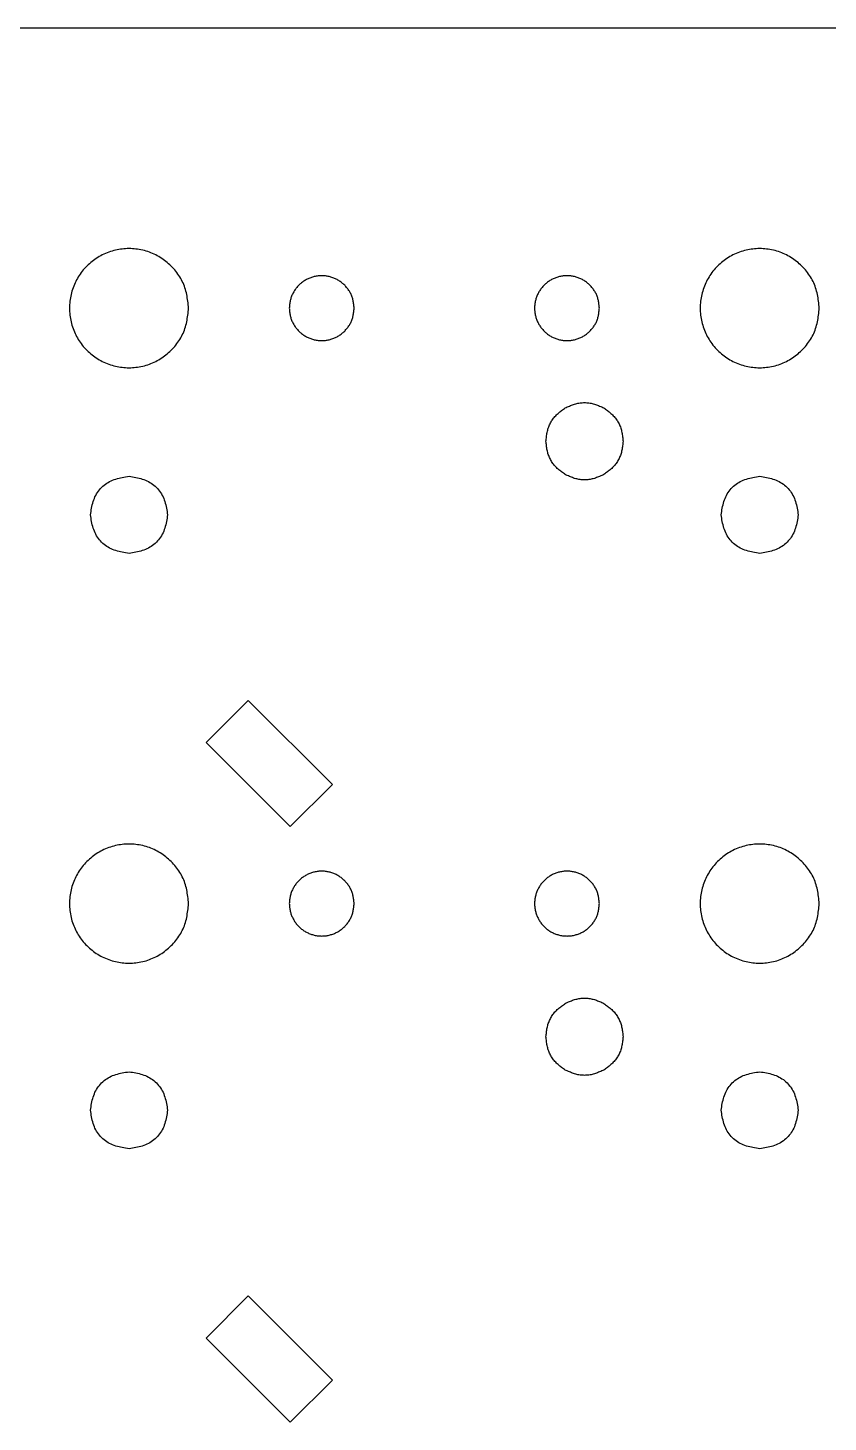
# Model space of a CAD drawing. Extents: x 1 to 215, y -90 to -6.
# Drawn here: x 167.92 to 190.76, y -45.49 to -5.68 of the extents above; entities that cross this region are included whole.
import ezdxf

# ---------------------------------------------------------------- set-up
doc = ezdxf.new("R2010")
doc.units = 0
for name, color, linetype in [('Cork_Diodes', 7, 'CONTINUOUS'), ('Cork_Holes', 7, 'CONTINUOUS'), ('Cork_Outline', 7, 'CONTINUOUS')]:
    doc.layers.add(name, color=color, linetype=linetype)

msp = doc.modelspace()

# ---------------------------------------------------------------- linework, layer by layer
at = {"layer": 'Cork_Diodes', "color": 2}
for points in [[(174.214398, -24.886792), (173.012978, -26.088212)], [(176.614399, -27.286801), (174.214398, -24.886792)], [(175.412979, -28.488221), (173.012978, -26.088212)], [(176.614399, -27.286801), (175.412979, -28.488221)], [(174.214398, -41.887012), (173.012978, -43.088432)], [(176.614399, -44.287021), (174.214398, -41.887012)], [(175.412979, -45.488441), (173.012978, -43.088432)], [(176.614399, -44.287021), (175.412979, -45.488441)]]:
    msp.add_lwpolyline(points, dxfattribs=at)
at = {"layer": 'Cork_Holes', "color": 1}
for points, knots in [([(172.509918, -13.685286), (172.503156, -13.751448), (172.489679, -13.883307), (172.460008, -14.079345), (172.411276, -14.270325), (172.334922, -14.451488), (172.235669, -14.620988), (172.116347, -14.778773), (171.979907, -14.923037), (171.8277, -15.051305), (171.661833, -15.160996), (171.484003, -15.25018), (171.296844, -15.318079), (171.103923, -15.363628), (170.907993, -15.386186), (170.71179, -15.386188), (170.515935, -15.363634), (170.323115, -15.318069), (170.135976, -15.250134), (169.957964, -15.160925), (169.791698, -15.051373), (169.639293, -14.923275), (169.50343, -14.779049), (169.385944, -14.620707), (169.287841, -14.450787), (169.209457, -14.269865), (169.152478, -14.080087), (169.117748, -13.884049), (169.106009, -13.685286), (169.117748, -13.486523), (169.152478, -13.290484), (169.209457, -13.100707), (169.287841, -12.919785), (169.385944, -12.749865), (169.50343, -12.591523), (169.639293, -12.447296), (169.791698, -12.319199), (169.957963, -12.209647), (170.135975, -12.120439), (170.323115, -12.052505), (170.51594, -12.006976), (170.711789, -11.984386), (170.907995, -11.984389), (171.103919, -12.006982), (171.296845, -12.052494), (171.484003, -12.120393), (171.661833, -12.209575), (171.8277, -12.319266), (171.979907, -12.447535), (172.116347, -12.591799), (172.235669, -12.749584), (172.334922, -12.919084), (172.411275, -13.100247), (172.460009, -13.291226), (172.489684, -13.487265), (172.503158, -13.619124), (172.509918, -13.685286)], [0, 0, 0, 0, 0.199511, 0.397619, 0.594372, 0.789098, 0.985319, 1.182187, 1.381317, 1.579793, 1.778027, 1.976498, 2.175217, 2.373979, 2.569805, 2.765573, 2.961313, 3.159932, 3.358595, 3.557251, 3.755903, 3.954561, 4.153184, 4.348959, 4.544746, 4.740525, 4.939158, 5.137817, 5.336466, 5.535115, 5.733774, 5.932407, 6.128186, 6.323973, 6.519748, 6.718371, 6.917029, 7.115681, 7.314337, 7.512998, 7.711614, 7.907354, 8.103122, 8.29895, 8.497707, 8.696423, 8.894895, 9.093128, 9.291605, 9.490735, 9.687603, 9.883824, 10.07855, 10.275303, 10.473412, 10.672922, 10.672922, 10.672922, 10.672922]), ([(190.509882, -13.685286), (190.50312, -13.751448), (190.489643, -13.883307), (190.459972, -14.079345), (190.41124, -14.270325), (190.334886, -14.451488), (190.235635, -14.620988), (190.116311, -14.778773), (189.979871, -14.923037), (189.827664, -15.051305), (189.661797, -15.160996), (189.483967, -15.25018), (189.296808, -15.318079), (189.103887, -15.363628), (188.907957, -15.386186), (188.711754, -15.386188), (188.515899, -15.363634), (188.323079, -15.318069), (188.13594, -15.250134), (187.957928, -15.160925), (187.791662, -15.051373), (187.639257, -14.923275), (187.503394, -14.779049), (187.385908, -14.620707), (187.287806, -14.450786), (187.20942, -14.269865), (187.152442, -14.080087), (187.117712, -13.884049), (187.105973, -13.685286), (187.117712, -13.486523), (187.152442, -13.290484), (187.20942, -13.100707), (187.287806, -12.919785), (187.385908, -12.749865), (187.503394, -12.591523), (187.639257, -12.447296), (187.791662, -12.319199), (187.957927, -12.209647), (188.135939, -12.120439), (188.323078, -12.052505), (188.515903, -12.006975), (188.711751, -11.984386), (188.907959, -11.984389), (189.103883, -12.006982), (189.296809, -12.052494), (189.483967, -12.120393), (189.661797, -12.209575), (189.827664, -12.319266), (189.979871, -12.447535), (190.116311, -12.591799), (190.235635, -12.749584), (190.334886, -12.919084), (190.411239, -13.100247), (190.459974, -13.291226), (190.489648, -13.487265), (190.503122, -13.619124), (190.509882, -13.685286)], [0, 0, 0, 0, 0.199511, 0.397619, 0.594372, 0.789098, 0.985319, 1.182187, 1.381317, 1.579794, 1.778027, 1.976499, 2.175217, 2.373979, 2.569805, 2.765573, 2.961314, 3.159932, 3.358595, 3.557251, 3.755903, 3.954561, 4.153184, 4.348959, 4.544746, 4.740525, 4.939158, 5.137817, 5.336466, 5.535115, 5.733774, 5.932407, 6.128186, 6.323973, 6.519748, 6.718371, 6.917029, 7.115681, 7.314337, 7.512997, 7.711611, 7.907353, 8.103121, 8.298949, 8.497707, 8.696422, 8.894895, 9.093128, 9.291605, 9.490735, 9.687603, 9.883824, 10.07855, 10.275303, 10.473412, 10.672922, 10.672922, 10.672922, 10.672922]), ([(177.235035, -13.685286), (177.231356, -13.721284), (177.224022, -13.793031), (177.207884, -13.8997), (177.18136, -14.003613), (177.139817, -14.102184), (177.085812, -14.194409), (177.020883, -14.28026), (176.946648, -14.358763), (176.863827, -14.428559), (176.773577, -14.488248), (176.676818, -14.536781), (176.57498, -14.573715), (176.47001, -14.598501), (176.363395, -14.610704), (176.256645, -14.610709), (176.150077, -14.598492), (176.045149, -14.57376), (175.943329, -14.536769), (175.846475, -14.488208), (175.756003, -14.428597), (175.673076, -14.358892), (175.599155, -14.28041), (175.535225, -14.194256), (175.481847, -14.101803), (175.439196, -14.003363), (175.408193, -13.900103), (175.389296, -13.793435), (175.382908, -13.685286), (175.389295, -13.577137), (175.408189, -13.470468), (175.439197, -13.367209), (175.481847, -13.268769), (175.535225, -13.176315), (175.599155, -13.090162), (175.673075, -13.011679), (175.756004, -12.941977), (175.846467, -12.88236), (175.943333, -12.833832), (176.045156, -12.796867), (176.150071, -12.772066), (176.256645, -12.759867), (176.363396, -12.759864), (176.470005, -12.772082), (176.57499, -12.796811), (176.676814, -12.833793), (176.773577, -12.882322), (176.863827, -12.942013), (176.946648, -13.011809), (177.020883, -13.090312), (177.085811, -13.176163), (177.139815, -13.268388), (177.181362, -13.366958), (177.207879, -13.470873), (177.224025, -13.57754), (177.231357, -13.649287), (177.235035, -13.685286)], [0, 0, 0, 0, 0.108553, 0.21635, 0.323408, 0.429357, 0.536121, 0.643239, 0.751593, 0.85959, 0.967456, 1.075448, 1.183572, 1.29172, 1.398267, 1.504788, 1.611287, 1.719349, 1.827449, 1.93555, 2.043643, 2.151738, 2.259817, 2.36634, 2.472868, 2.57939, 2.68747, 2.795567, 2.903651, 3.011736, 3.119833, 3.227913, 3.334435, 3.440962, 3.547486, 3.655564, 3.763659, 3.871753, 3.97984, 4.087936, 4.196008, 4.302507, 4.409028, 4.515575, 4.623717, 4.731849, 4.839843, 4.947709, 5.055706, 5.16406, 5.271178, 5.377942, 5.483891, 5.590948, 5.698746, 5.807299, 5.807299, 5.807299, 5.807299]), ([(184.235021, -13.685286), (184.231342, -13.721284), (184.224008, -13.793031), (184.20787, -13.8997), (184.181346, -14.003613), (184.139803, -14.102184), (184.085798, -14.194409), (184.020869, -14.28026), (183.946634, -14.358763), (183.863813, -14.428559), (183.773563, -14.488248), (183.676804, -14.536781), (183.574966, -14.573715), (183.469996, -14.598501), (183.363381, -14.610704), (183.256631, -14.610709), (183.150063, -14.598492), (183.045135, -14.57376), (182.943315, -14.536769), (182.846461, -14.488208), (182.755989, -14.428597), (182.673062, -14.358892), (182.599141, -14.28041), (182.535211, -14.194256), (182.481833, -14.101803), (182.439182, -14.003363), (182.408179, -13.900103), (182.389282, -13.793435), (182.382894, -13.685286), (182.389281, -13.577137), (182.408175, -13.470468), (182.439183, -13.367209), (182.481833, -13.268769), (182.535211, -13.176315), (182.599141, -13.090162), (182.673061, -13.011679), (182.75599, -12.941977), (182.846453, -12.88236), (182.943319, -12.833832), (183.045142, -12.796867), (183.150057, -12.772066), (183.256631, -12.759867), (183.363382, -12.759864), (183.469991, -12.772082), (183.574976, -12.796811), (183.6768, -12.833793), (183.773563, -12.882322), (183.863813, -12.942013), (183.946634, -13.011809), (184.020869, -13.090312), (184.085797, -13.176163), (184.139801, -13.268388), (184.181348, -13.366958), (184.207865, -13.470873), (184.224011, -13.57754), (184.231343, -13.649287), (184.235021, -13.685286)], [0, 0, 0, 0, 0.108553, 0.21635, 0.323408, 0.429357, 0.536121, 0.643239, 0.751593, 0.85959, 0.967456, 1.075448, 1.183572, 1.29172, 1.398267, 1.504788, 1.611287, 1.719349, 1.827449, 1.93555, 2.043643, 2.151738, 2.259817, 2.36634, 2.472868, 2.57939, 2.68747, 2.795567, 2.903651, 3.011736, 3.119833, 3.227913, 3.334435, 3.440962, 3.547486, 3.655564, 3.763659, 3.871753, 3.97984, 4.087936, 4.196008, 4.302507, 4.409028, 4.515575, 4.623717, 4.731849, 4.839843, 4.947709, 5.055706, 5.16406, 5.271178, 5.377942, 5.483891, 5.590948, 5.698746, 5.807299, 5.807299, 5.807299, 5.807299]), ([(182.709918, -17.485285), (182.714384, -17.442604), (182.723293, -17.35745), (182.742609, -17.230638), (182.773903, -17.106684), (182.822365, -16.988589), (182.88599, -16.878387), (182.964043, -16.777375), (183.055739, -16.68829), (183.155899, -16.60815), (183.225188, -16.557859), (183.259918, -16.532652)], [0, 0, 0, 0, 0.128737, 0.256844, 0.384549, 0.511268, 0.638499, 0.765225, 0.892934, 1.021036, 1.149772, 1.149772, 1.149772, 1.149772]), ([(183.259918, -16.532652), (183.299112, -16.515179), (183.377309, -16.480318), (183.496786, -16.433639), (183.619785, -16.398771), (183.746292, -16.381697), (183.873547, -16.381691), (184.000044, -16.398788), (184.123065, -16.433572), (184.242529, -16.4803), (184.320726, -16.515173), (184.35992, -16.532652)], [0, 0, 0, 0, 0.128734, 0.256836, 0.384541, 0.511268, 0.638501, 0.765229, 0.892922, 1.021032, 1.149775, 1.149775, 1.149775, 1.149775]), ([(184.35992, -16.532652), (184.39465, -16.557859), (184.46394, -16.60815), (184.564099, -16.68829), (184.655796, -16.777375), (184.733848, -16.878387), (184.797472, -16.988589), (184.845932, -17.106684), (184.877229, -17.230638), (184.896549, -17.35745), (184.905454, -17.442603), (184.909918, -17.485285)], [0, 0, 0, 0, 0.128735, 0.256838, 0.384546, 0.511272, 0.638503, 0.765222, 0.892927, 1.021034, 1.149771, 1.149771, 1.149771, 1.149771]), ([(183.259918, -18.437917), (183.225188, -18.41271), (183.155899, -18.362419), (183.05574, -18.282279), (182.964042, -18.193194), (182.885988, -18.09218), (182.822361, -17.98197), (182.773908, -17.863865), (182.742607, -17.739914), (182.723288, -17.61311), (182.714382, -17.527963), (182.709918, -17.485285)], [0, 0, 0, 0, 0.128735, 0.256838, 0.384546, 0.511274, 0.638511, 0.765247, 0.892945, 1.02104, 1.14977, 1.14977, 1.14977, 1.14977]), ([(184.909918, -17.485285), (184.905452, -17.527963), (184.896543, -17.61311), (184.877227, -17.739914), (184.845928, -17.863865), (184.797477, -17.98197), (184.73385, -18.09218), (184.655796, -18.193194), (184.564099, -18.282279), (184.46394, -18.362419), (184.39465, -18.41271), (184.35992, -18.437917)], [0, 0, 0, 0, 0.12873, 0.256825, 0.384523, 0.511258, 0.638495, 0.765222, 0.892931, 1.021033, 1.149768, 1.149768, 1.149768, 1.149768]), ([(169.70992, -19.585282), (169.71998, -19.521188), (169.739977, -19.393773), (169.783265, -19.205846), (169.853541, -19.027739), (169.960228, -18.869563), (170.094207, -18.735585), (170.252382, -18.628895), (170.430488, -18.558618), (170.618411, -18.515326), (170.745826, -18.495334), (170.80992, -18.485277)], [0, 0, 0, 0, 0.194621, 0.386895, 0.577571, 0.765401, 0.955016, 1.142857, 1.333525, 1.525797, 1.720417, 1.720417, 1.720417, 1.720417]), ([(170.80992, -18.485277), (170.874014, -18.495334), (171.001429, -18.515326), (171.189351, -18.558618), (171.367458, -18.628895), (171.525633, -18.735585), (171.659612, -18.869563), (171.766299, -19.027739), (171.836575, -19.205846), (171.879863, -19.393773), (171.89986, -19.521188), (171.90992, -19.585282)], [0, 0, 0, 0, 0.194619, 0.38689, 0.57756, 0.7654, 0.955015, 1.142846, 1.333522, 1.525796, 1.720417, 1.720417, 1.720417, 1.720417]), ([(184.35992, -18.437917), (184.320726, -18.455389), (184.24253, -18.490247), (184.123049, -18.536914), (184.000055, -18.571802), (183.873545, -18.588871), (183.746291, -18.588879), (183.619793, -18.571781), (183.496773, -18.536997), (183.37731, -18.490269), (183.299113, -18.455396), (183.259918, -18.437917)], [0, 0, 0, 0, 0.128731, 0.256831, 0.38454, 0.511268, 0.638501, 0.765228, 0.892921, 1.021031, 1.149774, 1.149774, 1.149774, 1.149774]), ([(187.709908, -19.585282), (187.719968, -19.521188), (187.739967, -19.393773), (187.783255, -19.205846), (187.853529, -19.027739), (187.960216, -18.869563), (188.094195, -18.735585), (188.25237, -18.628895), (188.430476, -18.558618), (188.618399, -18.515326), (188.745814, -18.495334), (188.809908, -18.485277)], [0, 0, 0, 0, 0.194621, 0.386895, 0.57757, 0.765401, 0.955016, 1.142856, 1.333526, 1.525798, 1.720416, 1.720416, 1.720416, 1.720416]), ([(188.809908, -18.485277), (188.874002, -18.495334), (189.001417, -18.515326), (189.18934, -18.558618), (189.367446, -18.628896), (189.525621, -18.735585), (189.659601, -18.869563), (189.76629, -19.027738), (189.836563, -19.205846), (189.87985, -19.393773), (189.899848, -19.521188), (189.909908, -19.585282)], [0, 0, 0, 0, 0.194619, 0.386891, 0.57756, 0.7654, 0.955016, 1.142847, 1.333523, 1.525797, 1.720417, 1.720417, 1.720417, 1.720417]), ([(170.80992, -20.685288), (170.745826, -20.675224), (170.618412, -20.655217), (170.430488, -20.611922), (170.252388, -20.54164), (170.094202, -20.434973), (169.960222, -20.30099), (169.853551, -20.142806), (169.783261, -19.96471), (169.739978, -19.776789), (169.71998, -19.649376), (169.70992, -19.585282)], [0, 0, 0, 0, 0.194622, 0.386896, 0.577565, 0.765396, 0.955011, 1.142856, 1.333514, 1.525782, 1.720402, 1.720402, 1.720402, 1.720402]), ([(171.90992, -19.585282), (171.89986, -19.649376), (171.879862, -19.776789), (171.836579, -19.96471), (171.766289, -20.142806), (171.659618, -20.30099), (171.525638, -20.434973), (171.367452, -20.54164), (171.189352, -20.611922), (171.001428, -20.655217), (170.874014, -20.675224), (170.80992, -20.685288)], [0, 0, 0, 0, 0.19462, 0.386887, 0.577546, 0.765391, 0.955006, 1.142837, 1.333507, 1.52578, 1.720402, 1.720402, 1.720402, 1.720402]), ([(188.809908, -20.685288), (188.745814, -20.675224), (188.618401, -20.655217), (188.430478, -20.611922), (188.252378, -20.54164), (188.094192, -20.434973), (187.960211, -20.30099), (187.853538, -20.142807), (187.783251, -19.964709), (187.739967, -19.776789), (187.719968, -19.649376), (187.709908, -19.585282)], [0, 0, 0, 0, 0.194621, 0.386894, 0.577562, 0.765394, 0.955009, 1.142855, 1.333513, 1.525781, 1.720401, 1.720401, 1.720401, 1.720401]), ([(189.909908, -19.585282), (189.899848, -19.649376), (189.87985, -19.776789), (189.836567, -19.964709), (189.76628, -20.142807), (189.659606, -20.30099), (189.525626, -20.434973), (189.36744, -20.54164), (189.18934, -20.611922), (189.001416, -20.655217), (188.874002, -20.675224), (188.809908, -20.685288)], [0, 0, 0, 0, 0.19462, 0.386887, 0.577545, 0.765391, 0.955007, 1.142837, 1.333506, 1.52578, 1.720403, 1.720403, 1.720403, 1.720403]), ([(172.509918, -30.685241), (172.503156, -30.751403), (172.489679, -30.883262), (172.460008, -31.079301), (172.411276, -31.270281), (172.334922, -31.451443), (172.23567, -31.620944), (172.116343, -31.778729), (171.979913, -31.923004), (171.8277, -32.051267), (171.66183, -32.160951), (171.484003, -32.25014), (171.296847, -32.318053), (171.10392, -32.363573), (170.907995, -32.386165), (170.711788, -32.386167), (170.515938, -32.36358), (170.323112, -32.318043), (170.135975, -32.250094), (169.957966, -32.160879), (169.791698, -32.051334), (169.639287, -31.923242), (169.503434, -31.779004), (169.385943, -31.620663), (169.287841, -31.450742), (169.209457, -31.26982), (169.152478, -31.080043), (169.117748, -30.884004), (169.106009, -30.685242), (169.117748, -30.486481), (169.152476, -30.290451), (169.20946, -30.100684), (169.28784, -29.919767), (169.385943, -29.749846), (169.503434, -29.591505), (169.639287, -29.447267), (169.791698, -29.319175), (169.957966, -29.20963), (170.135976, -29.120415), (170.323113, -29.052466), (170.51594, -29.00693), (170.711789, -28.984342), (170.907995, -28.984344), (171.10392, -29.006936), (171.296846, -29.052456), (171.484002, -29.120369), (171.66183, -29.209558), (171.8277, -29.319242), (171.979913, -29.447505), (172.116343, -29.59178), (172.23567, -29.749565), (172.334922, -29.919066), (172.411272, -30.100223), (172.460011, -30.291193), (172.489684, -30.487223), (172.503158, -30.61908), (172.509918, -30.685241)], [0, 0, 0, 0, 0.199511, 0.397619, 0.594372, 0.789098, 0.985319, 1.182187, 1.381325, 1.579798, 1.778028, 1.976503, 2.175223, 2.373983, 2.569811, 2.765579, 2.961321, 3.159937, 3.358602, 3.557261, 3.755909, 3.954563, 4.153195, 4.34897, 4.544757, 4.740536, 4.939169, 5.137828, 5.336477, 5.535125, 5.733777, 5.932392, 6.128171, 6.323958, 6.519733, 6.718365, 6.917019, 7.115668, 7.314327, 7.512992, 7.71161, 7.90735, 8.103118, 8.298946, 8.497705, 8.696424, 8.8949, 9.09313, 9.291603, 9.490741, 9.687609, 9.88383, 10.078556, 10.275292, 10.473393, 10.672903, 10.672903, 10.672903, 10.672903]), ([(190.509882, -30.685241), (190.50312, -30.751403), (190.489643, -30.883262), (190.459972, -31.079301), (190.41124, -31.270281), (190.334886, -31.451443), (190.235635, -31.620944), (190.116306, -31.778728), (189.979877, -31.923004), (189.827664, -32.051267), (189.661794, -32.160951), (189.483967, -32.25014), (189.296811, -32.318053), (189.103884, -32.363573), (188.907959, -32.386165), (188.711752, -32.386167), (188.515902, -32.36358), (188.323076, -32.318043), (188.135939, -32.250094), (187.95793, -32.160879), (187.791662, -32.051334), (187.639251, -31.923242), (187.503398, -31.779004), (187.385908, -31.620663), (187.287806, -31.450742), (187.20942, -31.269821), (187.152442, -31.080043), (187.117712, -30.884004), (187.105973, -30.685242), (187.117712, -30.486481), (187.15244, -30.290451), (187.209424, -30.100683), (187.287806, -29.919767), (187.385908, -29.749846), (187.503398, -29.591504), (187.639251, -29.447267), (187.791662, -29.319175), (187.95793, -29.20963), (188.135939, -29.120415), (188.323076, -29.052466), (188.515902, -29.006929), (188.711752, -28.984342), (188.907959, -28.984344), (189.103883, -29.006936), (189.29681, -29.052456), (189.483966, -29.120369), (189.661794, -29.209558), (189.827664, -29.319242), (189.979877, -29.447505), (190.116306, -29.591781), (190.235635, -29.749565), (190.334887, -29.919066), (190.411236, -30.100223), (190.459975, -30.291193), (190.489648, -30.487223), (190.503122, -30.61908), (190.509882, -30.685241)], [0, 0, 0, 0, 0.199511, 0.397619, 0.594372, 0.789098, 0.985319, 1.182187, 1.381325, 1.579798, 1.778029, 1.976503, 2.175223, 2.373983, 2.569811, 2.765579, 2.961321, 3.159937, 3.358602, 3.557261, 3.755909, 3.954563, 4.153195, 4.34897, 4.544757, 4.740536, 4.939169, 5.137828, 5.336477, 5.535125, 5.733777, 5.932392, 6.128172, 6.323958, 6.519733, 6.718365, 6.917019, 7.115668, 7.314327, 7.512991, 7.711607, 7.907349, 8.103117, 8.298945, 8.497705, 8.696424, 8.8949, 9.09313, 9.291603, 9.490741, 9.68761, 9.88383, 10.078556, 10.275292, 10.473393, 10.672903, 10.672903, 10.672903, 10.672903]), ([(177.235035, -30.685241), (177.231356, -30.721244), (177.224023, -30.792992), (177.207885, -30.899662), (177.181355, -31.003575), (177.13982, -31.102156), (177.085813, -31.194388), (177.020885, -31.280241), (176.946649, -31.358738), (176.863825, -31.428521), (176.773576, -31.488203), (176.676818, -31.536737), (176.574979, -31.573674), (176.470013, -31.598489), (176.363395, -31.610684), (176.256645, -31.610691), (176.150077, -31.598475), (176.045147, -31.573736), (175.943329, -31.53673), (175.846478, -31.488162), (175.756005, -31.428559), (175.673075, -31.358867), (175.599153, -31.280391), (175.535224, -31.194236), (175.481843, -31.101774), (175.439201, -31.003325), (175.408192, -30.900064), (175.389295, -30.793396), (175.382908, -30.685247), (175.389295, -30.577098), (175.408192, -30.47043), (175.439194, -30.367167), (175.481847, -30.268725), (175.535225, -30.176271), (175.599155, -30.090117), (175.673074, -30.011636), (175.756, -29.941937), (175.846478, -29.882348), (175.943329, -29.833791), (176.045155, -29.796824), (176.15007, -29.772021), (176.256645, -29.759822), (176.363396, -29.759819), (176.470005, -29.772038), (176.57499, -29.796768), (176.676819, -29.833753), (176.773566, -29.88231), (176.863832, -29.941973), (176.946649, -30.011766), (177.020883, -30.090267), (177.085811, -30.176118), (177.139814, -30.268343), (177.181364, -30.366917), (177.207876, -30.470835), (177.224026, -30.577502), (177.231357, -30.649245), (177.235035, -30.685241)], [0, 0, 0, 0, 0.108565, 0.216356, 0.323408, 0.429374, 0.536144, 0.643263, 0.751612, 0.859601, 0.967463, 1.075455, 1.183582, 1.291734, 1.398281, 1.504802, 1.611302, 1.719364, 1.827469, 1.935573, 2.043663, 2.151749, 2.259823, 2.366347, 2.472881, 2.57942, 2.687494, 2.795585, 2.903682, 3.01176, 3.119851, 3.227943, 3.334464, 3.440992, 3.547516, 3.655593, 3.763684, 3.871768, 3.979863, 4.087961, 4.196033, 4.302533, 4.409054, 4.515601, 4.623742, 4.731877, 4.83988, 4.947735, 5.055728, 5.164081, 5.271199, 5.377963, 5.483912, 5.59098, 5.698772, 5.80732, 5.80732, 5.80732, 5.80732]), ([(184.235021, -30.685241), (184.231342, -30.721244), (184.224009, -30.792992), (184.207871, -30.899662), (184.181341, -31.003575), (184.139806, -31.102156), (184.085799, -31.194388), (184.020871, -31.280241), (183.946635, -31.358738), (183.863811, -31.428521), (183.773562, -31.488203), (183.676804, -31.536737), (183.574965, -31.573674), (183.469999, -31.598489), (183.363381, -31.610684), (183.256631, -31.610691), (183.150063, -31.598475), (183.045133, -31.573736), (182.943315, -31.53673), (182.846464, -31.488162), (182.755991, -31.428559), (182.673061, -31.358867), (182.599139, -31.280391), (182.53521, -31.194236), (182.481829, -31.101774), (182.439187, -31.003325), (182.408178, -30.900064), (182.389281, -30.793396), (182.382894, -30.685247), (182.389281, -30.577098), (182.408178, -30.47043), (182.43918, -30.367167), (182.481833, -30.268725), (182.535211, -30.176271), (182.599141, -30.090117), (182.67306, -30.011636), (182.755986, -29.941937), (182.846464, -29.882348), (182.943315, -29.833791), (183.045141, -29.796824), (183.150056, -29.772021), (183.256631, -29.759822), (183.363382, -29.759819), (183.469991, -29.772038), (183.574976, -29.796768), (183.676805, -29.833753), (183.773552, -29.88231), (183.863818, -29.941973), (183.946635, -30.011766), (184.020869, -30.090267), (184.085797, -30.176118), (184.1398, -30.268343), (184.18135, -30.366917), (184.207862, -30.470835), (184.224012, -30.577502), (184.231343, -30.649245), (184.235021, -30.685241)], [0, 0, 0, 0, 0.108565, 0.216356, 0.323408, 0.429374, 0.536144, 0.643263, 0.751612, 0.859601, 0.967463, 1.075455, 1.183582, 1.291734, 1.398281, 1.504802, 1.611302, 1.719364, 1.827469, 1.935573, 2.043663, 2.151749, 2.259823, 2.366347, 2.472881, 2.57942, 2.687494, 2.795585, 2.903682, 3.01176, 3.119851, 3.227943, 3.334464, 3.440992, 3.547516, 3.655593, 3.763684, 3.871768, 3.979863, 4.087961, 4.196033, 4.302533, 4.409054, 4.515601, 4.623742, 4.731877, 4.83988, 4.947735, 5.055728, 5.164081, 5.271199, 5.377963, 5.483912, 5.59098, 5.698772, 5.80732, 5.80732, 5.80732, 5.80732]), ([(183.259918, -33.532714), (183.299112, -33.515242), (183.377308, -33.480383), (183.49679, -33.433717), (183.619783, -33.398828), (183.746292, -33.381759), (183.873547, -33.381752), (184.000045, -33.39885), (184.123065, -33.433633), (184.242529, -33.480361), (184.320726, -33.515234), (184.35992, -33.532714)], [0, 0, 0, 0, 0.128731, 0.256831, 0.38454, 0.511267, 0.6385, 0.765228, 0.892921, 1.021031, 1.149774, 1.149774, 1.149774, 1.149774]), ([(182.709918, -34.485346), (182.714383, -34.442667), (182.723293, -34.357517), (182.742611, -34.230706), (182.7739, -34.106748), (182.822365, -33.98865), (182.88599, -33.878449), (182.964043, -33.777436), (183.055739, -33.688351), (183.155899, -33.608211), (183.225188, -33.557921), (183.259918, -33.532714)], [0, 0, 0, 0, 0.128731, 0.256832, 0.384548, 0.511268, 0.638499, 0.765225, 0.892934, 1.021036, 1.149771, 1.149771, 1.149771, 1.149771]), ([(184.35992, -33.532714), (184.39465, -33.557921), (184.46394, -33.608211), (184.564099, -33.688351), (184.655796, -33.777436), (184.733848, -33.878449), (184.797472, -33.98865), (184.845935, -34.106749), (184.877227, -34.230706), (184.896549, -34.357517), (184.905454, -34.442667), (184.909918, -34.485346)], [0, 0, 0, 0, 0.128735, 0.256838, 0.384546, 0.511272, 0.638503, 0.765222, 0.892938, 1.02104, 1.149771, 1.149771, 1.149771, 1.149771]), ([(183.259918, -35.437978), (183.225188, -35.412771), (183.155899, -35.362481), (183.055739, -35.28234), (182.964043, -35.193256), (182.88599, -35.092243), (182.822365, -34.982041), (182.773901, -34.863943), (182.74261, -34.739986), (182.723288, -34.613175), (182.714382, -34.528025), (182.709918, -34.485346)], [0, 0, 0, 0, 0.128735, 0.256838, 0.384546, 0.511273, 0.638504, 0.765223, 0.892939, 1.021041, 1.149772, 1.149772, 1.149772, 1.149772]), ([(184.909918, -34.485346), (184.905452, -34.528025), (184.896543, -34.613174), (184.877225, -34.739986), (184.845935, -34.863943), (184.797473, -34.982042), (184.733849, -35.092243), (184.655796, -35.193256), (184.564099, -35.28234), (184.46394, -35.362481), (184.39465, -35.412771), (184.35992, -35.437978)], [0, 0, 0, 0, 0.128731, 0.256832, 0.384548, 0.511267, 0.638497, 0.765224, 0.892932, 1.021035, 1.14977, 1.14977, 1.14977, 1.14977]), ([(169.70992, -36.585344), (169.71998, -36.52125), (169.739977, -36.393834), (169.783265, -36.205907), (169.853541, -36.027801), (169.960228, -35.869624), (170.094207, -35.735647), (170.252381, -35.628956), (170.430488, -35.558684), (170.618412, -35.515404), (170.745826, -35.495401), (170.80992, -35.485339)], [0, 0, 0, 0, 0.194621, 0.386895, 0.577571, 0.765401, 0.955016, 1.142857, 1.333523, 1.525794, 1.720415, 1.720415, 1.720415, 1.720415]), ([(170.80992, -35.485339), (170.874014, -35.495401), (171.001427, -35.515404), (171.189351, -35.558684), (171.367459, -35.628956), (171.525633, -35.735647), (171.659612, -35.869624), (171.766299, -36.027801), (171.836575, -36.205907), (171.879863, -36.393834), (171.89986, -36.52125), (171.90992, -36.585344)], [0, 0, 0, 0, 0.194621, 0.386891, 0.577558, 0.765399, 0.955014, 1.142844, 1.33352, 1.525794, 1.720415, 1.720415, 1.720415, 1.720415]), ([(184.35992, -35.437978), (184.320726, -35.45545), (184.24253, -35.490308), (184.123049, -35.536975), (184.000056, -35.571863), (183.873544, -35.588936), (183.746294, -35.588928), (183.619771, -35.571884), (183.496806, -35.536892), (183.377307, -35.490286), (183.299111, -35.455443), (183.259918, -35.437978)], [0, 0, 0, 0, 0.128731, 0.256831, 0.38454, 0.511268, 0.638501, 0.765228, 0.892952, 1.021041, 1.149761, 1.149761, 1.149761, 1.149761]), ([(187.709908, -36.585344), (187.719968, -36.52125), (187.739967, -36.393834), (187.783255, -36.205907), (187.853529, -36.0278), (187.960216, -35.869624), (188.094195, -35.735647), (188.252369, -35.628956), (188.430477, -35.558684), (188.618401, -35.515404), (188.745814, -35.495401), (188.809908, -35.485339)], [0, 0, 0, 0, 0.194621, 0.386895, 0.57757, 0.765401, 0.955016, 1.142856, 1.333524, 1.525794, 1.720415, 1.720415, 1.720415, 1.720415]), ([(188.809908, -35.485339), (188.874002, -35.495401), (189.001415, -35.515404), (189.18934, -35.558684), (189.367447, -35.628956), (189.525621, -35.735647), (189.659601, -35.869625), (189.76629, -36.0278), (189.836563, -36.205907), (189.87985, -36.393834), (189.899848, -36.52125), (189.909908, -36.585344)], [0, 0, 0, 0, 0.194621, 0.386892, 0.577558, 0.765399, 0.955014, 1.142846, 1.333521, 1.525795, 1.720416, 1.720416, 1.720416, 1.720416]), ([(170.80992, -37.685349), (170.745826, -37.675287), (170.618412, -37.655284), (170.430488, -37.612004), (170.252381, -37.541731), (170.094207, -37.435041), (169.960228, -37.301063), (169.853541, -37.142887), (169.783265, -36.964781), (169.739977, -36.776853), (169.71998, -36.649438), (169.70992, -36.585344)], [0, 0, 0, 0, 0.194621, 0.386892, 0.577558, 0.765399, 0.955014, 1.142844, 1.33352, 1.525794, 1.720415, 1.720415, 1.720415, 1.720415]), ([(171.90992, -36.585344), (171.89986, -36.649438), (171.879863, -36.776853), (171.836575, -36.964781), (171.766299, -37.142887), (171.659612, -37.301063), (171.525633, -37.435041), (171.367459, -37.541732), (171.189351, -37.612003), (171.001427, -37.655284), (170.874014, -37.675287), (170.80992, -37.685349)], [0, 0, 0, 0, 0.194621, 0.386895, 0.577571, 0.765401, 0.955016, 1.142857, 1.333524, 1.525794, 1.720415, 1.720415, 1.720415, 1.720415]), ([(188.809908, -37.685349), (188.745815, -37.675287), (188.618402, -37.655284), (188.430478, -37.612004), (188.252371, -37.541731), (188.094197, -37.435041), (187.960218, -37.301063), (187.853528, -37.142888), (187.783255, -36.96478), (187.739967, -36.776853), (187.719968, -36.649438), (187.709908, -36.585344)], [0, 0, 0, 0, 0.194619, 0.386889, 0.577556, 0.765396, 0.955012, 1.142843, 1.333518, 1.525793, 1.720414, 1.720414, 1.720414, 1.720414]), ([(189.909908, -36.585344), (189.899848, -36.649438), (189.87985, -36.776853), (189.836563, -36.96478), (189.76629, -37.142888), (189.659601, -37.301063), (189.525621, -37.435041), (189.367447, -37.541731), (189.18934, -37.612004), (189.001415, -37.655284), (188.874002, -37.675287), (188.809908, -37.685349)], [0, 0, 0, 0, 0.194621, 0.386895, 0.57757, 0.765402, 0.955017, 1.142857, 1.333524, 1.525794, 1.720416, 1.720416, 1.720416, 1.720416])]:
    msp.add_open_spline(points, degree=3, knots=knots, dxfattribs=at)
at = {"layer": 'Cork_Outline', "color": 7}
msp.add_lwpolyline([(3.30962, -5.683519), (212.30844, -5.683519)], dxfattribs=at)

doc.saveas('drawing.dxf')
